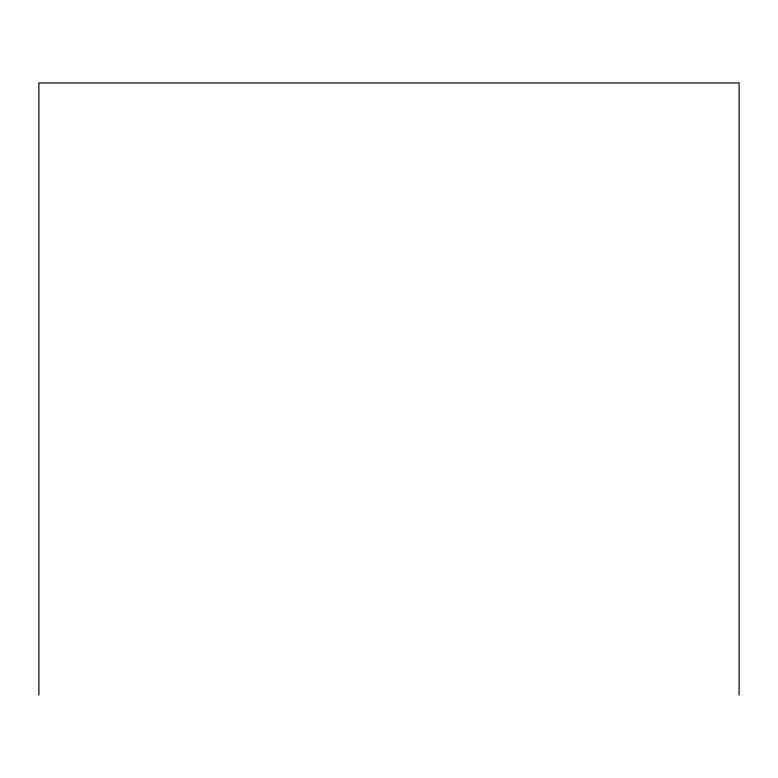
<?xml version="1.0" encoding="UTF-8"?>
<svg xmlns="http://www.w3.org/2000/svg" width="778" height="778" viewBox="0 0 778 778"><rect width="100%" height="100%" fill="white"/><g stroke="black" fill="none" stroke-linecap="round" stroke-linejoin="round"><path stroke-width="1.17" d="M739.1 695.055L739.1 82.945L38.9 82.945L38.9 695.055"/></g></svg>
